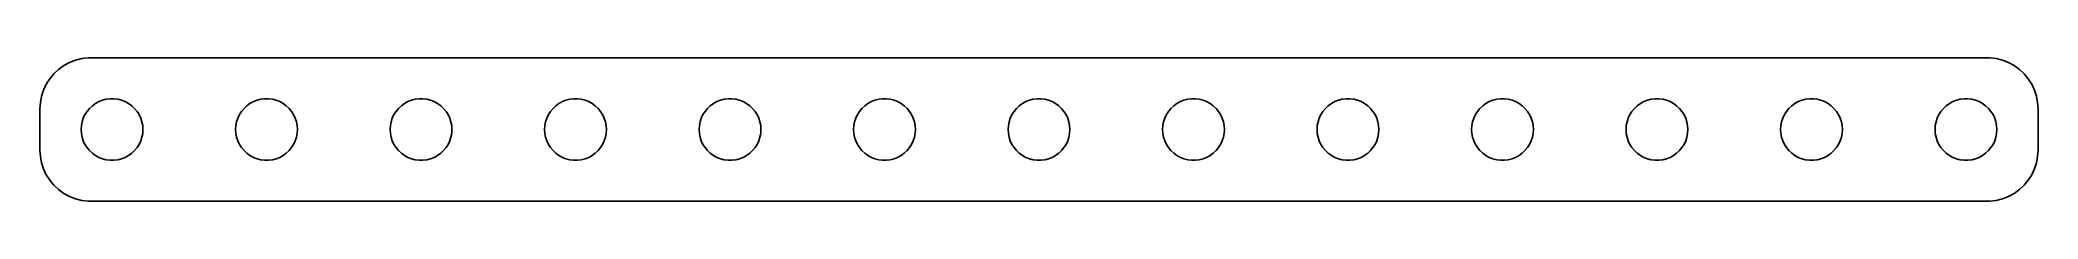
# Model space of a CAD drawing. Header units: metres. Extents: x -48.5 to 48.5, y -3.5 to 3.5.
import ezdxf

# ---------------------------------------------------------------- set-up
doc = ezdxf.new("R2010")
doc.units = ezdxf.units.M

msp = doc.modelspace()

# ---------------------------------------------------------------- linework, layer by layer
for p, q in [((-47.5936, 2.92627), (-47.8224, 2.71136)), ((-47.3396, 3.11081), (-47.5936, 2.92627)), ((-47.0644, 3.26205), (-47.3396, 3.11081)), ((-46.7725, 3.37764), (-47.0644, 3.26205)), ((-46.4684, 3.4557), (-46.7725, 3.37764)), ((-46.157, 3.49506), (-46.4684, 3.4557)), ((46.157, 3.49506), (-46.157, 3.49506)), ((46.4684, 3.4557), (46.157, 3.49506)), ((46.7725, 3.37764), (46.4684, 3.4557)), ((47.0644, 3.26205), (46.7725, 3.37764)), ((47.3396, 3.11081), (47.0644, 3.26205)), ((47.5936, 2.92627), (47.3396, 3.11081)), ((47.8224, 2.71136), (47.5936, 2.92627)), ((-48.1908, 2.20438), (-48.3244, 1.9203)), ((-48.0225, 2.46945), (-48.1908, 2.20438)), ((-47.8224, 2.71136), (-48.0225, 2.46945)), ((48.0225, 2.46945), (47.8224, 2.71136)), ((48.1908, 2.20438), (48.0225, 2.46945)), ((48.3244, 1.9203), (48.1908, 2.20438)), ((-48.4803, 1.31332), (-48.5, 1)), ((-48.5, 1), (-48.5, -1)), ((-48.4214, 1.62172), (-48.4803, 1.31332)), ((-48.3244, 1.9203), (-48.4214, 1.62172)), ((-46.2135, 0.881668), (-46.0934, 1.02681)), ((-46.0934, 1.02681), (-45.9561, 1.15576)), ((-45.9561, 1.15576), (-45.8037, 1.26648)), ((-45.8037, 1.26648), (-45.6387, 1.35724)), ((-45.6387, 1.35724), (-45.4635, 1.42657)), ((-45.4635, 1.42657), (-45.2811, 1.47342)), ((-45.2811, 1.47342), (-45.0942, 1.49704)), ((-45.0942, 1.49704), (-44.9058, 1.49704)), ((-44.9058, 1.49704), (-44.7189, 1.47342)), ((-44.7189, 1.47342), (-44.5365, 1.42657)), ((-44.5365, 1.42657), (-44.3613, 1.35724)), ((-44.3613, 1.35724), (-44.1963, 1.26648)), ((-44.1963, 1.26648), (-44.0439, 1.15576)), ((-44.0439, 1.15576), (-43.9065, 1.02681)), ((-43.9065, 1.02681), (-43.7865, 0.881668)), ((-38.7135, 0.881668), (-38.5934, 1.02681)), ((-38.5934, 1.02681), (-38.4561, 1.15576)), ((-38.4561, 1.15576), (-38.3037, 1.26648)), ((-38.3037, 1.26648), (-38.1387, 1.35724)), ((-38.1387, 1.35724), (-37.9635, 1.42657)), ((-37.9635, 1.42657), (-37.7811, 1.47342)), ((-37.7811, 1.47342), (-37.5942, 1.49704)), ((-37.5942, 1.49704), (-37.4058, 1.49704)), ((-37.4058, 1.49704), (-37.2189, 1.47342)), ((-37.2189, 1.47342), (-37.0365, 1.42657)), ((-37.0365, 1.42657), (-36.8613, 1.35724)), ((-36.8613, 1.35724), (-36.6963, 1.26648)), ((-36.6963, 1.26648), (-36.5439, 1.15576)), ((-36.5439, 1.15576), (-36.4065, 1.02681)), ((-36.4065, 1.02681), (-36.2865, 0.881668)), ((-31.2135, 0.881668), (-31.0934, 1.02681)), ((-31.0934, 1.02681), (-30.9561, 1.15576)), ((-30.9561, 1.15576), (-30.8037, 1.26648)), ((-30.8037, 1.26648), (-30.6387, 1.35724)), ((-30.6387, 1.35724), (-30.4635, 1.42657)), ((-30.4635, 1.42657), (-30.2811, 1.47342)), ((-30.2811, 1.47342), (-30.0942, 1.49704)), ((-30.0942, 1.49704), (-29.9058, 1.49704)), ((-29.9058, 1.49704), (-29.7189, 1.47342)), ((-29.7189, 1.47342), (-29.5365, 1.42657)), ((-29.5365, 1.42657), (-29.3613, 1.35724)), ((-29.3613, 1.35724), (-29.1963, 1.26648)), ((-29.1963, 1.26648), (-29.0439, 1.15576)), ((-29.0439, 1.15576), (-28.9065, 1.02681)), ((-28.9065, 1.02681), (-28.7865, 0.881668)), ((-23.7135, 0.881668), (-23.5934, 1.02681)), ((-23.5934, 1.02681), (-23.4561, 1.15576)), ((-23.4561, 1.15576), (-23.3037, 1.26648)), ((-23.3037, 1.26648), (-23.1387, 1.35724)), ((-23.1387, 1.35724), (-22.9635, 1.42657)), ((-22.9635, 1.42657), (-22.7811, 1.47342)), ((-22.7811, 1.47342), (-22.5942, 1.49704)), ((-22.5942, 1.49704), (-22.4058, 1.49704)), ((-22.4058, 1.49704), (-22.2189, 1.47342)), ((-22.2189, 1.47342), (-22.0365, 1.42657)), ((-22.0365, 1.42657), (-21.8613, 1.35724)), ((-21.8613, 1.35724), (-21.6963, 1.26648)), ((-21.6963, 1.26648), (-21.5439, 1.15576)), ((-21.5439, 1.15576), (-21.4065, 1.02681)), ((-21.4065, 1.02681), (-21.2865, 0.881668)), ((-16.2135, 0.881668), (-16.0934, 1.02681)), ((-16.0934, 1.02681), (-15.9561, 1.15576)), ((-15.9561, 1.15576), (-15.8037, 1.26648)), ((-15.8037, 1.26648), (-15.6387, 1.35724)), ((-15.6387, 1.35724), (-15.4635, 1.42657)), ((-15.4635, 1.42657), (-15.2811, 1.47342)), ((-15.2811, 1.47342), (-15.0942, 1.49704)), ((-15.0942, 1.49704), (-14.9058, 1.49704)), ((-14.9058, 1.49704), (-14.7189, 1.47342)), ((-14.7189, 1.47342), (-14.5365, 1.42657)), ((-14.5365, 1.42657), (-14.3613, 1.35724)), ((-14.3613, 1.35724), (-14.1963, 1.26648)), ((-14.1963, 1.26648), (-14.0439, 1.15576)), ((-14.0439, 1.15576), (-13.9065, 1.02681)), ((-13.9065, 1.02681), (-13.7865, 0.881668)), ((-8.71352, 0.881668), (-8.59344, 1.02681)), ((-8.59344, 1.02681), (-8.45613, 1.15576)), ((-8.45613, 1.15576), (-8.30373, 1.26648)), ((-8.30373, 1.26648), (-8.13866, 1.35724)), ((-8.13866, 1.35724), (-7.96352, 1.42657)), ((-7.96352, 1.42657), (-7.78107, 1.47342)), ((-7.78107, 1.47342), (-7.59418, 1.49704)), ((-7.59418, 1.49704), (-7.40581, 1.49704)), ((-7.40581, 1.49704), (-7.21892, 1.47342)), ((-7.21892, 1.47342), (-7.03647, 1.42657)), ((-7.03647, 1.42657), (-6.86133, 1.35724)), ((-6.86133, 1.35724), (-6.69626, 1.26648)), ((-6.69626, 1.26648), (-6.54385, 1.15576)), ((-6.54385, 1.15576), (-6.40654, 1.02681)), ((-6.40654, 1.02681), (-6.28647, 0.881668)), ((-1.21352, 0.881668), (-1.09344, 1.02681)), ((-1.09344, 1.02681), (-0.956131, 1.15576)), ((-0.956131, 1.15576), (-0.803726, 1.26648)), ((-0.803726, 1.26648), (-0.638657, 1.35724)), ((-0.638657, 1.35724), (-0.463516, 1.42657)), ((-0.463516, 1.42657), (-0.281067, 1.47342)), ((-0.281067, 1.47342), (-0.094177, 1.49704)), ((-0.094177, 1.49704), (0.094177, 1.49704)), ((0.094177, 1.49704), (0.281067, 1.47342)), ((0.281067, 1.47342), (0.463516, 1.42657)), ((0.463516, 1.42657), (0.638657, 1.35724)), ((0.638657, 1.35724), (0.803726, 1.26648)), ((0.803726, 1.26648), (0.956131, 1.15576)), ((0.956131, 1.15576), (1.09344, 1.02681)), ((1.09344, 1.02681), (1.21352, 0.881668)), ((6.28647, 0.881668), (6.40654, 1.02681)), ((6.40654, 1.02681), (6.54385, 1.15576)), ((6.54385, 1.15576), (6.69626, 1.26648)), ((6.69626, 1.26648), (6.86133, 1.35724)), ((6.86133, 1.35724), (7.03647, 1.42657)), ((7.03647, 1.42657), (7.21892, 1.47342)), ((7.21892, 1.47342), (7.40581, 1.49704)), ((7.40581, 1.49704), (7.59418, 1.49704)), ((7.59418, 1.49704), (7.78107, 1.47342)), ((7.78107, 1.47342), (7.96352, 1.42657)), ((7.96352, 1.42657), (8.13866, 1.35724)), ((8.13866, 1.35724), (8.30373, 1.26648)), ((8.30373, 1.26648), (8.45613, 1.15576)), ((8.45613, 1.15576), (8.59344, 1.02681)), ((8.59344, 1.02681), (8.71352, 0.881668)), ((13.7865, 0.881668), (13.9065, 1.02681)), ((13.9065, 1.02681), (14.0439, 1.15576)), ((14.0439, 1.15576), (14.1963, 1.26648)), ((14.1963, 1.26648), (14.3613, 1.35724)), ((14.3613, 1.35724), (14.5365, 1.42657)), ((14.5365, 1.42657), (14.7189, 1.47342)), ((14.7189, 1.47342), (14.9058, 1.49704)), ((14.9058, 1.49704), (15.0942, 1.49704)), ((15.0942, 1.49704), (15.2811, 1.47342)), ((15.2811, 1.47342), (15.4635, 1.42657)), ((15.4635, 1.42657), (15.6387, 1.35724)), ((15.6387, 1.35724), (15.8037, 1.26648)), ((15.8037, 1.26648), (15.9561, 1.15576)), ((15.9561, 1.15576), (16.0934, 1.02681)), ((16.0934, 1.02681), (16.2135, 0.881668)), ((21.2865, 0.881668), (21.4065, 1.02681)), ((21.4065, 1.02681), (21.5439, 1.15576)), ((21.5439, 1.15576), (21.6963, 1.26648)), ((21.6963, 1.26648), (21.8613, 1.35724)), ((21.8613, 1.35724), (22.0365, 1.42657)), ((22.0365, 1.42657), (22.2189, 1.47342)), ((22.2189, 1.47342), (22.4058, 1.49704)), ((22.4058, 1.49704), (22.5942, 1.49704)), ((22.5942, 1.49704), (22.7811, 1.47342)), ((22.7811, 1.47342), (22.9635, 1.42657)), ((22.9635, 1.42657), (23.1387, 1.35724)), ((23.1387, 1.35724), (23.3037, 1.26648)), ((23.3037, 1.26648), (23.4561, 1.15576)), ((23.4561, 1.15576), (23.5934, 1.02681)), ((23.5934, 1.02681), (23.7135, 0.881668)), ((28.7865, 0.881668), (28.9065, 1.02681)), ((28.9065, 1.02681), (29.0439, 1.15576)), ((29.0439, 1.15576), (29.1963, 1.26648)), ((29.1963, 1.26648), (29.3613, 1.35724)), ((29.3613, 1.35724), (29.5365, 1.42657)), ((29.5365, 1.42657), (29.7189, 1.47342)), ((29.7189, 1.47342), (29.9058, 1.49704)), ((29.9058, 1.49704), (30.0942, 1.49704)), ((30.0942, 1.49704), (30.2811, 1.47342)), ((30.2811, 1.47342), (30.4635, 1.42657)), ((30.4635, 1.42657), (30.6387, 1.35724)), ((30.6387, 1.35724), (30.8037, 1.26648)), ((30.8037, 1.26648), (30.9561, 1.15576)), ((30.9561, 1.15576), (31.0934, 1.02681)), ((31.0934, 1.02681), (31.2135, 0.881668)), ((36.2865, 0.881668), (36.4065, 1.02681)), ((36.4065, 1.02681), (36.5439, 1.15576)), ((36.5439, 1.15576), (36.6963, 1.26648)), ((36.6963, 1.26648), (36.8613, 1.35724)), ((36.8613, 1.35724), (37.0365, 1.42657)), ((37.0365, 1.42657), (37.2189, 1.47342)), ((37.2189, 1.47342), (37.4058, 1.49704)), ((37.4058, 1.49704), (37.5942, 1.49704)), ((37.5942, 1.49704), (37.7811, 1.47342)), ((37.7811, 1.47342), (37.9635, 1.42657)), ((37.9635, 1.42657), (38.1387, 1.35724)), ((38.1387, 1.35724), (38.3037, 1.26648)), ((38.3037, 1.26648), (38.4561, 1.15576)), ((38.4561, 1.15576), (38.5934, 1.02681)), ((38.5934, 1.02681), (38.7135, 0.881668)), ((43.7865, 0.881668), (43.9065, 1.02681)), ((43.9065, 1.02681), (44.0439, 1.15576)), ((44.0439, 1.15576), (44.1963, 1.26648)), ((44.1963, 1.26648), (44.3613, 1.35724)), ((44.3613, 1.35724), (44.5365, 1.42657)), ((44.5365, 1.42657), (44.7189, 1.47342)), ((44.7189, 1.47342), (44.9058, 1.49704)), ((44.9058, 1.49704), (45.0942, 1.49704)), ((45.0942, 1.49704), (45.2811, 1.47342)), ((45.2811, 1.47342), (45.4635, 1.42657)), ((45.4635, 1.42657), (45.6387, 1.35724)), ((45.6387, 1.35724), (45.8037, 1.26648)), ((45.8037, 1.26648), (45.9561, 1.15576)), ((45.9561, 1.15576), (46.0934, 1.02681)), ((46.0934, 1.02681), (46.2135, 0.881668)), ((48.4214, 1.62172), (48.3244, 1.9203)), ((48.4803, 1.31332), (48.4214, 1.62172)), ((48.5, 1), (48.4803, 1.31332)), ((48.5, -1), (48.5, 1)), ((-46.5, 0), (-46.4882, 0.187988)), ((-46.4882, -0.187988), (-46.5, 0)), ((-46.4882, 0.187988), (-46.4529, 0.373032)), ((-46.4529, 0.373032), (-46.3947, 0.552185)), ((-46.3947, 0.552185), (-46.3145, 0.722626)), ((-46.3145, 0.722626), (-46.2135, 0.881668)), ((-43.7865, 0.881668), (-43.6855, 0.722626)), ((-43.6855, 0.722626), (-43.6053, 0.552185)), ((-43.6053, 0.552185), (-43.5471, 0.373032)), ((-43.5471, 0.373032), (-43.5118, 0.187988)), ((-43.5118, 0.187988), (-43.5, 0)), ((-43.5, 0), (-43.5118, -0.187988)), ((-39, 0), (-38.9882, 0.187988)), ((-38.9882, -0.187988), (-39, 0)), ((-38.9882, 0.187988), (-38.9529, 0.373032)), ((-38.9529, 0.373032), (-38.8947, 0.552185)), ((-38.8947, 0.552185), (-38.8145, 0.722626)), ((-38.8145, 0.722626), (-38.7135, 0.881668)), ((-36.2865, 0.881668), (-36.1855, 0.722626)), ((-36.1855, 0.722626), (-36.1053, 0.552185)), ((-36.1053, 0.552185), (-36.0471, 0.373032)), ((-36.0471, 0.373032), (-36.0118, 0.187988)), ((-36.0118, 0.187988), (-36, 0)), ((-36, 0), (-36.0118, -0.187988)), ((-31.5, 0), (-31.4882, 0.187988)), ((-31.4882, -0.187988), (-31.5, 0)), ((-31.4882, 0.187988), (-31.4529, 0.373032)), ((-31.4529, 0.373032), (-31.3947, 0.552185)), ((-31.3947, 0.552185), (-31.3145, 0.722626)), ((-31.3145, 0.722626), (-31.2135, 0.881668)), ((-28.7865, 0.881668), (-28.6855, 0.722626)), ((-28.6855, 0.722626), (-28.6053, 0.552185)), ((-28.6053, 0.552185), (-28.5471, 0.373032)), ((-28.5471, 0.373032), (-28.5118, 0.187988)), ((-28.5118, 0.187988), (-28.5, 0)), ((-28.5, 0), (-28.5118, -0.187988)), ((-24, 0), (-23.9882, 0.187988)), ((-23.9882, -0.187988), (-24, 0)), ((-23.9882, 0.187988), (-23.9529, 0.373032)), ((-23.9529, 0.373032), (-23.8947, 0.552185)), ((-23.8947, 0.552185), (-23.8145, 0.722626)), ((-23.8145, 0.722626), (-23.7135, 0.881668)), ((-21.2865, 0.881668), (-21.1855, 0.722626)), ((-21.1855, 0.722626), (-21.1053, 0.552185)), ((-21.1053, 0.552185), (-21.0471, 0.373032)), ((-21.0471, 0.373032), (-21.0118, 0.187988)), ((-21.0118, 0.187988), (-21, 0)), ((-21, 0), (-21.0118, -0.187988)), ((-16.5, 0), (-16.4882, 0.187988)), ((-16.4882, -0.187988), (-16.5, 0)), ((-16.4882, 0.187988), (-16.4529, 0.373032)), ((-16.4529, 0.373032), (-16.3947, 0.552185)), ((-16.3947, 0.552185), (-16.3145, 0.722626)), ((-16.3145, 0.722626), (-16.2135, 0.881668)), ((-13.7865, 0.881668), (-13.6855, 0.722626)), ((-13.6855, 0.722626), (-13.6053, 0.552185)), ((-13.6053, 0.552185), (-13.5471, 0.373032)), ((-13.5471, 0.373032), (-13.5118, 0.187988)), ((-13.5118, 0.187988), (-13.5, 0)), ((-13.5, 0), (-13.5118, -0.187988)), ((-9, 0), (-8.98816, 0.187988)), ((-8.98816, -0.187988), (-9, 0)), ((-8.98816, 0.187988), (-8.95287, 0.373032)), ((-8.95287, 0.373032), (-8.89465, 0.552185)), ((-8.89465, 0.552185), (-8.81445, 0.722626)), ((-8.81445, 0.722626), (-8.71352, 0.881668)), ((-6.28647, 0.881668), (-6.18553, 0.722626)), ((-6.18553, 0.722626), (-6.10533, 0.552185)), ((-6.10533, 0.552185), (-6.04712, 0.373032)), ((-6.04712, 0.373032), (-6.01183, 0.187988)), ((-6.01183, 0.187988), (-6, 0)), ((-6, 0), (-6.01183, -0.187988)), ((-1.5, 0), (-1.48816, 0.187988)), ((-1.48816, -0.187988), (-1.5, 0)), ((-1.48816, 0.187988), (-1.45287, 0.373032)), ((-1.45287, 0.373032), (-1.39465, 0.552185)), ((-1.39465, 0.552185), (-1.31445, 0.722626)), ((-1.31445, 0.722626), (-1.21352, 0.881668)), ((1.21352, 0.881668), (1.31445, 0.722626)), ((1.31445, 0.722626), (1.39465, 0.552185)), ((1.39465, 0.552185), (1.45287, 0.373032)), ((1.45287, 0.373032), (1.48816, 0.187988)), ((1.48816, 0.187988), (1.5, 0)), ((1.5, 0), (1.48816, -0.187988)), ((6, 0), (6.01183, 0.187988)), ((6.01183, -0.187988), (6, 0)), ((6.01183, 0.187988), (6.04712, 0.373032)), ((6.04712, 0.373032), (6.10533, 0.552185)), ((6.10533, 0.552185), (6.18553, 0.722626)), ((6.18553, 0.722626), (6.28647, 0.881668)), ((8.71352, 0.881668), (8.81445, 0.722626)), ((8.81445, 0.722626), (8.89465, 0.552185)), ((8.89465, 0.552185), (8.95287, 0.373032)), ((8.95287, 0.373032), (8.98816, 0.187988)), ((8.98816, 0.187988), (9, 0)), ((9, 0), (8.98816, -0.187988)), ((13.5, 0), (13.5118, 0.187988)), ((13.5118, -0.187988), (13.5, 0)), ((13.5118, 0.187988), (13.5471, 0.373032)), ((13.5471, 0.373032), (13.6053, 0.552185)), ((13.6053, 0.552185), (13.6855, 0.722626)), ((13.6855, 0.722626), (13.7865, 0.881668)), ((16.2135, 0.881668), (16.3145, 0.722626)), ((16.3145, 0.722626), (16.3947, 0.552185)), ((16.3947, 0.552185), (16.4529, 0.373032)), ((16.4529, 0.373032), (16.4882, 0.187988)), ((16.4882, 0.187988), (16.5, 0)), ((16.5, 0), (16.4882, -0.187988)), ((21, 0), (21.0118, 0.187988)), ((21.0118, -0.187988), (21, 0)), ((21.0118, 0.187988), (21.0471, 0.373032)), ((21.0471, 0.373032), (21.1053, 0.552185)), ((21.1053, 0.552185), (21.1855, 0.722626)), ((21.1855, 0.722626), (21.2865, 0.881668)), ((23.7135, 0.881668), (23.8145, 0.722626)), ((23.8145, 0.722626), (23.8947, 0.552185)), ((23.8947, 0.552185), (23.9529, 0.373032)), ((23.9529, 0.373032), (23.9882, 0.187988)), ((23.9882, 0.187988), (24, 0)), ((24, 0), (23.9882, -0.187988)), ((28.5, 0), (28.5118, 0.187988)), ((28.5118, -0.187988), (28.5, 0)), ((28.5118, 0.187988), (28.5471, 0.373032)), ((28.5471, 0.373032), (28.6053, 0.552185)), ((28.6053, 0.552185), (28.6855, 0.722626)), ((28.6855, 0.722626), (28.7865, 0.881668)), ((31.2135, 0.881668), (31.3145, 0.722626)), ((31.3145, 0.722626), (31.3947, 0.552185)), ((31.3947, 0.552185), (31.4529, 0.373032)), ((31.4529, 0.373032), (31.4882, 0.187988)), ((31.4882, 0.187988), (31.5, 0)), ((31.5, 0), (31.4882, -0.187988)), ((36, 0), (36.0118, 0.187988)), ((36.0118, -0.187988), (36, 0)), ((36.0118, 0.187988), (36.0471, 0.373032)), ((36.0471, 0.373032), (36.1053, 0.552185)), ((36.1053, 0.552185), (36.1855, 0.722626)), ((36.1855, 0.722626), (36.2865, 0.881668)), ((38.7135, 0.881668), (38.8145, 0.722626)), ((38.8145, 0.722626), (38.8947, 0.552185)), ((38.8947, 0.552185), (38.9529, 0.373032)), ((38.9529, 0.373032), (38.9882, 0.187988)), ((38.9882, 0.187988), (39, 0)), ((39, 0), (38.9882, -0.187988)), ((43.5, 0), (43.5118, 0.187988)), ((43.5118, -0.187988), (43.5, 0)), ((43.5118, 0.187988), (43.5471, 0.373032)), ((43.5471, 0.373032), (43.6053, 0.552185)), ((43.6053, 0.552185), (43.6855, 0.722626)), ((43.6855, 0.722626), (43.7865, 0.881668)), ((46.2135, 0.881668), (46.3145, 0.722626)), ((46.3145, 0.722626), (46.3947, 0.552185)), ((46.3947, 0.552185), (46.4529, 0.373032)), ((46.4529, 0.373032), (46.4882, 0.187988)), ((46.4882, 0.187988), (46.5, 0)), ((46.5, 0), (46.4882, -0.187988)), ((-46.4529, -0.373032), (-46.4882, -0.187988)), ((-46.3947, -0.552185), (-46.4529, -0.373032)), ((-46.3145, -0.722626), (-46.3947, -0.552185)), ((-46.2135, -0.881668), (-46.3145, -0.722626)), ((-46.0934, -1.02681), (-46.2135, -0.881668)), ((-43.7865, -0.881668), (-43.9065, -1.02681)), ((-43.6855, -0.722626), (-43.7865, -0.881668)), ((-43.6053, -0.552185), (-43.6855, -0.722626)), ((-43.5471, -0.373032), (-43.6053, -0.552185)), ((-43.5118, -0.187988), (-43.5471, -0.373032)), ((-38.9529, -0.373032), (-38.9882, -0.187988)), ((-38.8947, -0.552185), (-38.9529, -0.373032)), ((-38.8145, -0.722626), (-38.8947, -0.552185)), ((-38.7135, -0.881668), (-38.8145, -0.722626)), ((-38.5934, -1.02681), (-38.7135, -0.881668)), ((-36.2865, -0.881668), (-36.4065, -1.02681)), ((-36.1855, -0.722626), (-36.2865, -0.881668)), ((-36.1053, -0.552185), (-36.1855, -0.722626)), ((-36.0471, -0.373032), (-36.1053, -0.552185)), ((-36.0118, -0.187988), (-36.0471, -0.373032)), ((-31.4529, -0.373032), (-31.4882, -0.187988)), ((-31.3947, -0.552185), (-31.4529, -0.373032)), ((-31.3145, -0.722626), (-31.3947, -0.552185)), ((-31.2135, -0.881668), (-31.3145, -0.722626)), ((-31.0934, -1.02681), (-31.2135, -0.881668)), ((-28.7865, -0.881668), (-28.9065, -1.02681)), ((-28.6855, -0.722626), (-28.7865, -0.881668)), ((-28.6053, -0.552185), (-28.6855, -0.722626)), ((-28.5471, -0.373032), (-28.6053, -0.552185)), ((-28.5118, -0.187988), (-28.5471, -0.373032)), ((-23.9529, -0.373032), (-23.9882, -0.187988)), ((-23.8947, -0.552185), (-23.9529, -0.373032)), ((-23.8145, -0.722626), (-23.8947, -0.552185)), ((-23.7135, -0.881668), (-23.8145, -0.722626)), ((-23.5934, -1.02681), (-23.7135, -0.881668)), ((-21.2865, -0.881668), (-21.4065, -1.02681)), ((-21.1855, -0.722626), (-21.2865, -0.881668)), ((-21.1053, -0.552185), (-21.1855, -0.722626)), ((-21.0471, -0.373032), (-21.1053, -0.552185)), ((-21.0118, -0.187988), (-21.0471, -0.373032)), ((-16.4529, -0.373032), (-16.4882, -0.187988)), ((-16.3947, -0.552185), (-16.4529, -0.373032)), ((-16.3145, -0.722626), (-16.3947, -0.552185)), ((-16.2135, -0.881668), (-16.3145, -0.722626)), ((-16.0934, -1.02681), (-16.2135, -0.881668)), ((-13.7865, -0.881668), (-13.9065, -1.02681)), ((-13.6855, -0.722626), (-13.7865, -0.881668)), ((-13.6053, -0.552185), (-13.6855, -0.722626)), ((-13.5471, -0.373032), (-13.6053, -0.552185)), ((-13.5118, -0.187988), (-13.5471, -0.373032)), ((-8.95287, -0.373032), (-8.98816, -0.187988)), ((-8.89465, -0.552185), (-8.95287, -0.373032)), ((-8.81445, -0.722626), (-8.89465, -0.552185)), ((-8.71352, -0.881668), (-8.81445, -0.722626)), ((-8.59344, -1.02681), (-8.71352, -0.881668)), ((-6.28647, -0.881668), (-6.40654, -1.02681)), ((-6.18553, -0.722626), (-6.28647, -0.881668)), ((-6.10533, -0.552185), (-6.18553, -0.722626)), ((-6.04712, -0.373032), (-6.10533, -0.552185)), ((-6.01183, -0.187988), (-6.04712, -0.373032)), ((-1.45287, -0.373032), (-1.48816, -0.187988)), ((-1.39465, -0.552185), (-1.45287, -0.373032)), ((-1.31445, -0.722626), (-1.39465, -0.552185)), ((-1.21352, -0.881668), (-1.31445, -0.722626)), ((-1.09344, -1.02681), (-1.21352, -0.881668)), ((1.21352, -0.881668), (1.09344, -1.02681)), ((1.31445, -0.722626), (1.21352, -0.881668)), ((1.39465, -0.552185), (1.31445, -0.722626)), ((1.45287, -0.373032), (1.39465, -0.552185)), ((1.48816, -0.187988), (1.45287, -0.373032)), ((6.04712, -0.373032), (6.01183, -0.187988)), ((6.10533, -0.552185), (6.04712, -0.373032)), ((6.18553, -0.722626), (6.10533, -0.552185)), ((6.28647, -0.881668), (6.18553, -0.722626)), ((6.40654, -1.02681), (6.28647, -0.881668)), ((8.71352, -0.881668), (8.59344, -1.02681)), ((8.81445, -0.722626), (8.71352, -0.881668)), ((8.89465, -0.552185), (8.81445, -0.722626)), ((8.95287, -0.373032), (8.89465, -0.552185)), ((8.98816, -0.187988), (8.95287, -0.373032)), ((13.5471, -0.373032), (13.5118, -0.187988)), ((13.6053, -0.552185), (13.5471, -0.373032)), ((13.6855, -0.722626), (13.6053, -0.552185)), ((13.7865, -0.881668), (13.6855, -0.722626)), ((13.9065, -1.02681), (13.7865, -0.881668)), ((16.2135, -0.881668), (16.0934, -1.02681)), ((16.3145, -0.722626), (16.2135, -0.881668)), ((16.3947, -0.552185), (16.3145, -0.722626)), ((16.4529, -0.373032), (16.3947, -0.552185)), ((16.4882, -0.187988), (16.4529, -0.373032)), ((21.0471, -0.373032), (21.0118, -0.187988)), ((21.1053, -0.552185), (21.0471, -0.373032)), ((21.1855, -0.722626), (21.1053, -0.552185)), ((21.2865, -0.881668), (21.1855, -0.722626)), ((21.4065, -1.02681), (21.2865, -0.881668)), ((23.7135, -0.881668), (23.5934, -1.02681)), ((23.8145, -0.722626), (23.7135, -0.881668)), ((23.8947, -0.552185), (23.8145, -0.722626)), ((23.9529, -0.373032), (23.8947, -0.552185)), ((23.9882, -0.187988), (23.9529, -0.373032)), ((28.5471, -0.373032), (28.5118, -0.187988)), ((28.6053, -0.552185), (28.5471, -0.373032)), ((28.6855, -0.722626), (28.6053, -0.552185)), ((28.7865, -0.881668), (28.6855, -0.722626)), ((28.9065, -1.02681), (28.7865, -0.881668)), ((31.2135, -0.881668), (31.0934, -1.02681)), ((31.3145, -0.722626), (31.2135, -0.881668)), ((31.3947, -0.552185), (31.3145, -0.722626)), ((31.4529, -0.373032), (31.3947, -0.552185)), ((31.4882, -0.187988), (31.4529, -0.373032)), ((36.0471, -0.373032), (36.0118, -0.187988)), ((36.1053, -0.552185), (36.0471, -0.373032)), ((36.1855, -0.722626), (36.1053, -0.552185)), ((36.2865, -0.881668), (36.1855, -0.722626)), ((36.4065, -1.02681), (36.2865, -0.881668)), ((38.7135, -0.881668), (38.5934, -1.02681)), ((38.8145, -0.722626), (38.7135, -0.881668)), ((38.8947, -0.552185), (38.8145, -0.722626)), ((38.9529, -0.373032), (38.8947, -0.552185)), ((38.9882, -0.187988), (38.9529, -0.373032)), ((43.5471, -0.373032), (43.5118, -0.187988)), ((43.6053, -0.552185), (43.5471, -0.373032)), ((43.6855, -0.722626), (43.6053, -0.552185)), ((43.7865, -0.881668), (43.6855, -0.722626)), ((43.9065, -1.02681), (43.7865, -0.881668)), ((46.2135, -0.881668), (46.0934, -1.02681)), ((46.3145, -0.722626), (46.2135, -0.881668)), ((46.3947, -0.552185), (46.3145, -0.722626)), ((46.4529, -0.373032), (46.3947, -0.552185)), ((46.4882, -0.187988), (46.4529, -0.373032)), ((-48.5, -1), (-48.4803, -1.31332)), ((-48.4803, -1.31332), (-48.4214, -1.62172)), ((-48.4214, -1.62172), (-48.3244, -1.9203)), ((-48.3244, -1.9203), (-48.1908, -2.20438)), ((-45.9561, -1.15576), (-46.0934, -1.02681)), ((-45.8037, -1.26648), (-45.9561, -1.15576)), ((-45.6387, -1.35724), (-45.8037, -1.26648)), ((-45.4635, -1.42657), (-45.6387, -1.35724)), ((-45.2811, -1.47342), (-45.4635, -1.42657)), ((-45.0942, -1.49704), (-45.2811, -1.47342)), ((-44.9058, -1.49704), (-45.0942, -1.49704)), ((-44.7189, -1.47342), (-44.9058, -1.49704)), ((-44.5365, -1.42657), (-44.7189, -1.47342)), ((-44.3613, -1.35724), (-44.5365, -1.42657)), ((-44.1963, -1.26648), (-44.3613, -1.35724)), ((-44.0439, -1.15576), (-44.1963, -1.26648)), ((-43.9065, -1.02681), (-44.0439, -1.15576)), ((-38.4561, -1.15576), (-38.5934, -1.02681)), ((-38.3037, -1.26648), (-38.4561, -1.15576)), ((-38.1387, -1.35724), (-38.3037, -1.26648)), ((-37.9635, -1.42657), (-38.1387, -1.35724)), ((-37.7811, -1.47342), (-37.9635, -1.42657)), ((-37.5942, -1.49704), (-37.7811, -1.47342)), ((-37.4058, -1.49704), (-37.5942, -1.49704)), ((-37.2189, -1.47342), (-37.4058, -1.49704)), ((-37.0365, -1.42657), (-37.2189, -1.47342)), ((-36.8613, -1.35724), (-37.0365, -1.42657)), ((-36.6963, -1.26648), (-36.8613, -1.35724)), ((-36.5439, -1.15576), (-36.6963, -1.26648)), ((-36.4065, -1.02681), (-36.5439, -1.15576)), ((-30.9561, -1.15576), (-31.0934, -1.02681)), ((-30.8037, -1.26648), (-30.9561, -1.15576)), ((-30.6387, -1.35724), (-30.8037, -1.26648)), ((-30.4635, -1.42657), (-30.6387, -1.35724)), ((-30.2811, -1.47342), (-30.4635, -1.42657)), ((-30.0942, -1.49704), (-30.2811, -1.47342)), ((-29.9058, -1.49704), (-30.0942, -1.49704)), ((-29.7189, -1.47342), (-29.9058, -1.49704)), ((-29.5365, -1.42657), (-29.7189, -1.47342)), ((-29.3613, -1.35724), (-29.5365, -1.42657)), ((-29.1963, -1.26648), (-29.3613, -1.35724)), ((-29.0439, -1.15576), (-29.1963, -1.26648)), ((-28.9065, -1.02681), (-29.0439, -1.15576)), ((-23.4561, -1.15576), (-23.5934, -1.02681)), ((-23.3037, -1.26648), (-23.4561, -1.15576)), ((-23.1387, -1.35724), (-23.3037, -1.26648)), ((-22.9635, -1.42657), (-23.1387, -1.35724)), ((-22.7811, -1.47342), (-22.9635, -1.42657)), ((-22.5942, -1.49704), (-22.7811, -1.47342)), ((-22.4058, -1.49704), (-22.5942, -1.49704)), ((-22.2189, -1.47342), (-22.4058, -1.49704)), ((-22.0365, -1.42657), (-22.2189, -1.47342)), ((-21.8613, -1.35724), (-22.0365, -1.42657)), ((-21.6963, -1.26648), (-21.8613, -1.35724)), ((-21.5439, -1.15576), (-21.6963, -1.26648)), ((-21.4065, -1.02681), (-21.5439, -1.15576)), ((-15.9561, -1.15576), (-16.0934, -1.02681)), ((-15.8037, -1.26648), (-15.9561, -1.15576)), ((-15.6387, -1.35724), (-15.8037, -1.26648)), ((-15.4635, -1.42657), (-15.6387, -1.35724)), ((-15.2811, -1.47342), (-15.4635, -1.42657)), ((-15.0942, -1.49704), (-15.2811, -1.47342)), ((-14.9058, -1.49704), (-15.0942, -1.49704)), ((-14.7189, -1.47342), (-14.9058, -1.49704)), ((-14.5365, -1.42657), (-14.7189, -1.47342)), ((-14.3613, -1.35724), (-14.5365, -1.42657)), ((-14.1963, -1.26648), (-14.3613, -1.35724)), ((-14.0439, -1.15576), (-14.1963, -1.26648)), ((-13.9065, -1.02681), (-14.0439, -1.15576)), ((-8.45613, -1.15576), (-8.59344, -1.02681)), ((-8.30373, -1.26648), (-8.45613, -1.15576)), ((-8.13866, -1.35724), (-8.30373, -1.26648)), ((-7.96352, -1.42657), (-8.13866, -1.35724)), ((-7.78107, -1.47342), (-7.96352, -1.42657)), ((-7.59418, -1.49704), (-7.78107, -1.47342)), ((-7.40581, -1.49704), (-7.59418, -1.49704)), ((-7.21892, -1.47342), (-7.40581, -1.49704)), ((-7.03647, -1.42657), (-7.21892, -1.47342)), ((-6.86133, -1.35724), (-7.03647, -1.42657)), ((-6.69626, -1.26648), (-6.86133, -1.35724)), ((-6.54385, -1.15576), (-6.69626, -1.26648)), ((-6.40654, -1.02681), (-6.54385, -1.15576)), ((-0.956131, -1.15576), (-1.09344, -1.02681)), ((-0.803726, -1.26648), (-0.956131, -1.15576)), ((-0.638657, -1.35724), (-0.803726, -1.26648)), ((-0.463516, -1.42657), (-0.638657, -1.35724)), ((-0.281067, -1.47342), (-0.463516, -1.42657)), ((-0.094177, -1.49704), (-0.281067, -1.47342)), ((0.094177, -1.49704), (-0.094177, -1.49704)), ((0.281067, -1.47342), (0.094177, -1.49704)), ((0.463516, -1.42657), (0.281067, -1.47342)), ((0.638657, -1.35724), (0.463516, -1.42657)), ((0.803726, -1.26648), (0.638657, -1.35724)), ((0.956131, -1.15576), (0.803726, -1.26648)), ((1.09344, -1.02681), (0.956131, -1.15576)), ((6.54385, -1.15576), (6.40654, -1.02681)), ((6.69626, -1.26648), (6.54385, -1.15576)), ((6.86133, -1.35724), (6.69626, -1.26648)), ((7.03647, -1.42657), (6.86133, -1.35724)), ((7.21892, -1.47342), (7.03647, -1.42657)), ((7.40581, -1.49704), (7.21892, -1.47342)), ((7.59418, -1.49704), (7.40581, -1.49704)), ((7.78107, -1.47342), (7.59418, -1.49704)), ((7.96352, -1.42657), (7.78107, -1.47342)), ((8.13866, -1.35724), (7.96352, -1.42657)), ((8.30373, -1.26648), (8.13866, -1.35724)), ((8.45613, -1.15576), (8.30373, -1.26648)), ((8.59344, -1.02681), (8.45613, -1.15576)), ((14.0439, -1.15576), (13.9065, -1.02681)), ((14.1963, -1.26648), (14.0439, -1.15576)), ((14.3613, -1.35724), (14.1963, -1.26648)), ((14.5365, -1.42657), (14.3613, -1.35724)), ((14.7189, -1.47342), (14.5365, -1.42657)), ((14.9058, -1.49704), (14.7189, -1.47342)), ((15.0942, -1.49704), (14.9058, -1.49704)), ((15.2811, -1.47342), (15.0942, -1.49704)), ((15.4635, -1.42657), (15.2811, -1.47342)), ((15.6387, -1.35724), (15.4635, -1.42657)), ((15.8037, -1.26648), (15.6387, -1.35724)), ((15.9561, -1.15576), (15.8037, -1.26648)), ((16.0934, -1.02681), (15.9561, -1.15576)), ((21.5439, -1.15576), (21.4065, -1.02681)), ((21.6963, -1.26648), (21.5439, -1.15576)), ((21.8613, -1.35724), (21.6963, -1.26648)), ((22.0365, -1.42657), (21.8613, -1.35724)), ((22.2189, -1.47342), (22.0365, -1.42657)), ((22.4058, -1.49704), (22.2189, -1.47342)), ((22.5942, -1.49704), (22.4058, -1.49704)), ((22.7811, -1.47342), (22.5942, -1.49704)), ((22.9635, -1.42657), (22.7811, -1.47342)), ((23.1387, -1.35724), (22.9635, -1.42657)), ((23.3037, -1.26648), (23.1387, -1.35724)), ((23.4561, -1.15576), (23.3037, -1.26648)), ((23.5934, -1.02681), (23.4561, -1.15576)), ((29.0439, -1.15576), (28.9065, -1.02681)), ((29.1963, -1.26648), (29.0439, -1.15576)), ((29.3613, -1.35724), (29.1963, -1.26648)), ((29.5365, -1.42657), (29.3613, -1.35724)), ((29.7189, -1.47342), (29.5365, -1.42657)), ((29.9058, -1.49704), (29.7189, -1.47342)), ((30.0942, -1.49704), (29.9058, -1.49704)), ((30.2811, -1.47342), (30.0942, -1.49704)), ((30.4635, -1.42657), (30.2811, -1.47342)), ((30.6387, -1.35724), (30.4635, -1.42657)), ((30.8037, -1.26648), (30.6387, -1.35724)), ((30.9561, -1.15576), (30.8037, -1.26648)), ((31.0934, -1.02681), (30.9561, -1.15576)), ((36.5439, -1.15576), (36.4065, -1.02681)), ((36.6963, -1.26648), (36.5439, -1.15576)), ((36.8613, -1.35724), (36.6963, -1.26648)), ((37.0365, -1.42657), (36.8613, -1.35724)), ((37.2189, -1.47342), (37.0365, -1.42657)), ((37.4058, -1.49704), (37.2189, -1.47342)), ((37.5942, -1.49704), (37.4058, -1.49704)), ((37.7811, -1.47342), (37.5942, -1.49704)), ((37.9635, -1.42657), (37.7811, -1.47342)), ((38.1387, -1.35724), (37.9635, -1.42657)), ((38.3037, -1.26648), (38.1387, -1.35724)), ((38.4561, -1.15576), (38.3037, -1.26648)), ((38.5934, -1.02681), (38.4561, -1.15576)), ((44.0439, -1.15576), (43.9065, -1.02681)), ((44.1963, -1.26648), (44.0439, -1.15576)), ((44.3613, -1.35724), (44.1963, -1.26648)), ((44.5365, -1.42657), (44.3613, -1.35724)), ((44.7189, -1.47342), (44.5365, -1.42657)), ((44.9058, -1.49704), (44.7189, -1.47342)), ((45.0942, -1.49704), (44.9058, -1.49704)), ((45.2811, -1.47342), (45.0942, -1.49704)), ((45.4635, -1.42657), (45.2811, -1.47342)), ((45.6387, -1.35724), (45.4635, -1.42657)), ((45.8037, -1.26648), (45.6387, -1.35724)), ((45.9561, -1.15576), (45.8037, -1.26648)), ((46.0934, -1.02681), (45.9561, -1.15576)), ((48.1908, -2.20438), (48.3244, -1.9203)), ((48.3244, -1.9203), (48.4214, -1.62172)), ((48.4214, -1.62172), (48.4803, -1.31332)), ((48.4803, -1.31332), (48.5, -1)), ((-48.1908, -2.20438), (-48.0225, -2.46945)), ((-48.0225, -2.46945), (-47.8224, -2.71136)), ((-47.8224, -2.71136), (-47.5936, -2.92627)), ((47.5936, -2.92627), (47.8224, -2.71136)), ((47.8224, -2.71136), (48.0225, -2.46945)), ((48.0225, -2.46945), (48.1908, -2.20438)), ((-47.5936, -2.92627), (-47.3396, -3.11081)), ((-47.3396, -3.11081), (-47.0644, -3.26205)), ((-47.0644, -3.26205), (-46.7725, -3.37764)), ((-46.7725, -3.37764), (-46.4684, -3.4557)), ((-46.4684, -3.4557), (-46.157, -3.49506)), ((-46.157, -3.49506), (46.157, -3.49506)), ((46.157, -3.49506), (46.4684, -3.4557)), ((46.4684, -3.4557), (46.7725, -3.37764)), ((46.7725, -3.37764), (47.0644, -3.26205)), ((47.0644, -3.26205), (47.3396, -3.11081)), ((47.3396, -3.11081), (47.5936, -2.92627))]:
    msp.add_line(p, q)

doc.saveas('drawing.dxf')
